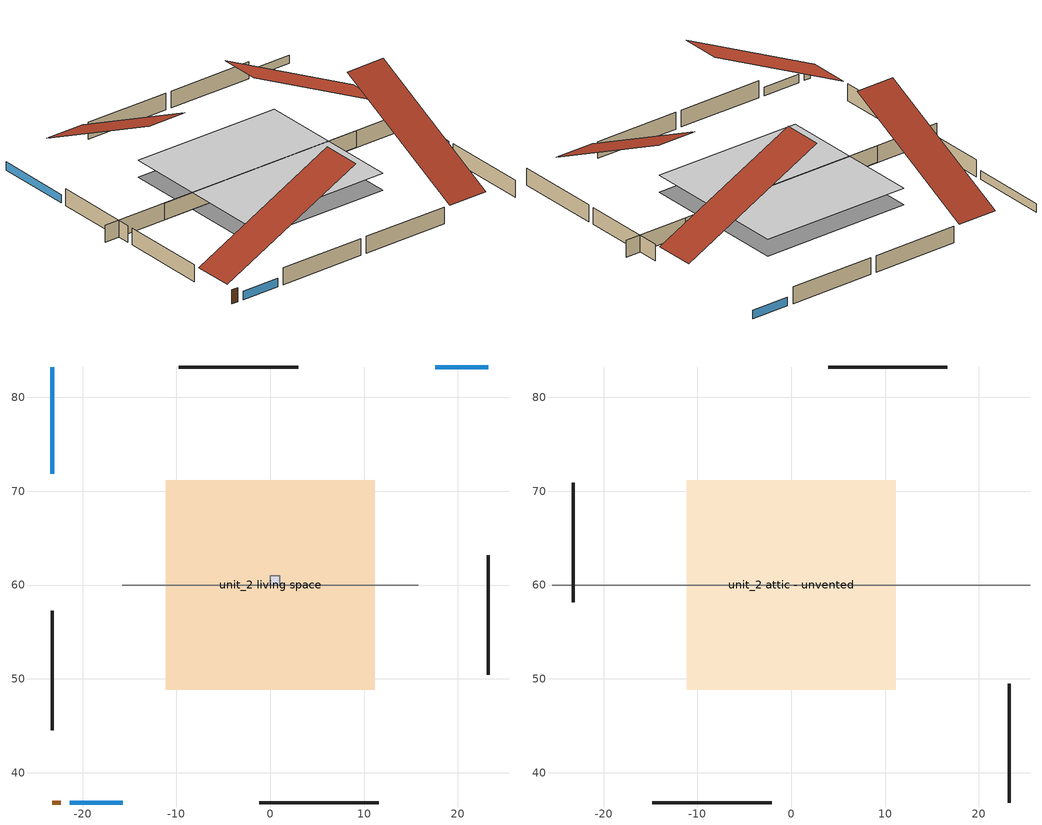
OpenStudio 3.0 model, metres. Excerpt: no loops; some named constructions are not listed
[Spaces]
unit_2 living space
 floor foundation (unit_2 Surface_1 construction): -11.14,48.86 -11.14,71.14 11.14,71.14 11.14,48.86 z0
 wall outside (unit_2 Surface_2 construction): 2.99,83.23 -9.74,83.23 / 23.23,50.42 23.23,63.16 / -1.15,36.77 11.59,36.77 / -23.23,57.25 -23.23,44.52 z0:2.44
 wall outside (unit_2 AdiabaticWallConstruction): -23.23,83.23 -23.23,71.84 / 23.23,83.23 17.57,83.23 / -21.39,36.77 -15.73,36.77 z0:1.22
 wall outside (unit_2 AdiabaticWallConstruction 1): -23.23,36.77 -22.31,36.77 z0:2.03
 wall adiabatic (unit_2 Surface_4 construction): 15.75,60 -15.75,60 z0:2.44
 window (unit_2 WindowConstruction): -23.23,83.23 -23.23,71.84 z0:1.22
 window (unit_2 WindowConstruction 1): 23.23,83.23 17.58,83.23 z0:1.22
 window (unit_2 WindowConstruction 2): -21.39,36.77 -15.73,36.77 z0:1.22
 door (unit_2 Door): -23.23,36.77 -22.32,36.77 z0:2.03
unit_2 furnace airloop ret air space
 floor adiabatic (unit_2 AdiabaticConst): 0,60 0,61 1,61 1,60 z0
 wall adiabatic (unit_2 AdiabaticConst): 0,61 0,60 1,60 1,61 0,61 z0:1
 ceiling adiabatic (unit_2 AdiabaticConst): 1,60 1,61 0,61 0,60 z1
unit_2 attic - unvented
 floor to unit_2 living space (unit_2 Surface_6 construction Reversed): -11.14,48.86 -11.14,71.14 11.14,71.14 11.14,48.86 z2.44
 wall outside (unit_2 Surface_10 construction): 16.65,83.23 3.92,83.23 / 23.23,36.77 23.23,49.5 / -14.8,36.77 -2.08,36.77 / -23.23,70.91 -23.23,58.18 z0:2.44
 wall adiabatic (unit_2 Surface_11 construction): 25.45,60 -25.45,60 z0:2.44
 roof outside (unit_2 Surface_8 construction): -16.56,83.23,2.44 -16.56,62.16,12.97 -10.67,62.16,12.97 -10.67,83.23,2.44; 23.23,69.98,2.44 2.16,69.98,12.97 2.16,64.09,12.97 23.23,64.09,2.44; 18.41,36.77,2.44 18.41,57.84,12.97 12.52,57.84,12.97 12.52,36.77,2.44; -23.23,37.7,2.44 -2.16,37.7,12.97 -2.16,43.59,12.97 -23.23,43.59,2.44
[Material] Roughness=Rough
Name | Thickness {m} | Conductivity {W/m-K} | Density {kg/m3} | Specific Heat {J/kg-K}
unit_2 FloorIns | 0.1397 | 0.0492645 | 92.3553 | 1139.71
unit_2 WallRigidIns 1 | 0.051816 | 0.029427 | 32.04 | 1214.23
unit_2 Plywood 0.75 in. | 0.01905 | 0.115458 | 512.64 | 1214.23
[Construction]
unit_2 Surface_6 construction: unit_2 FloorIns, unit_2 WallRigidIns 1, unit_2 Plywood 0.75 in.
[ElectricEquipment:Definition]
unit_2 cooking range: Design Level Calculation Method=EquipmentLevel; Design Level {W}=16.2233; Fraction Latent=0.161847; Fraction Radiant=0.382892; Fraction Lost=0.2
[Schedule:Ruleset]
Name | Default Day Schedule
unit_2 heating setpoint | unit_2 Schedule Day 3
unit_2 cooling setpoint | unit_2 Schedule Day 4
unit_2 cooking range | unit_2 Schedule Day 14
unit_2 misc tv schedule | unit_2 Schedule Day 15
unit_2 misc plug loads schedule | unit_2 Schedule Day 16
unit_2 lighting schedule | unit_2 Schedule Day 17
[Schedule:Day]
unit_2 Schedule Day 3; unit_2 Schedule Day 4; unit_2 cooling season schedule allday1; unit_2 cooling season schedule allday10; unit_2 ceiling fan schedule allday1; unit_2 ceiling fan schedule allday9; unit_2 dishwasher schedule allday2; unit_2 dishwasher schedule allday4; unit_2 dishwasher schedule allday7; unit_2 Schedule Day 14; unit_2 Schedule Day 15; unit_2 Schedule Day 16; unit_2 Schedule Day 17: 24, 0, 0
unit_2 heating setpoint allday1: 24, 0, 21.6667
unit_2 cooling setpoint allday1; unit_2 cooling setpoint allday9: 24, 0, 24.4444
unit_2 cooling setpoint allday6: 24, 0, 24.7222
unit_2 cooling season schedule allday6: 24, 0, 1
unit_2 occupants schedule allday1: 7, 0, 1, 8, 0, 0.8831, 9, 0, 0.40861, 16, 0, 0.24189, 17, 0, 0.29498, 18, 0, 0.5531, 21, 0, 0.89693, 24, 0, 1
unit_2 ceiling fan schedule allday6: 9, 0, 0, 10, 0, 0.5, 20, 0, 1, 24, 0, 0
unit_2 dhw fixtures schedule allday1: 7, 0, 0, 8, 0, 0.00770674, 9, 0, 0.000908274, 10, 0, 0.00578799, 11, 0, 0.00219803, 13, 0, 0, 14, 0, 0.0115737, 15, 0, 0.0180247, 16, 0, 0.0253337, 17, 0, 0.000697105, 18, 0, 0.0353249, 19, 0, 0.0018824, 20, 0, 0.00570171, 21, 0, 0, 22, 0, 0.00157586, 23, 0, 0.00176887, 24, 0, 0
unit_2 dhw fixtures schedule allday2: 1, 0, 0, 2, 0, 0.099038, 3, 0, 9.53676e-05, 5, 0, 0, 6, 0, 0.037485, 7, 0, 0.0277428, 8, 0, 0.00483885, 9, 0, 0.0108153, 10, 0, 0.00709365, 11, 0, 0.00128294, 12, 0, 0.00493421, 13, 0, 0, 14, 0, 0.0016508, 15, 0, 0.00755687, 16, 0, 0.00273618, 17, 0, 0.00406681, 18, 0, 0.00772944, 19, 0, 0.00559952, 20, 0, 0.00617401, 21, 0, 0.00420078, 22, 0, 0.00319486, 23, 0, 0.00124207, 24, 0, 0
unit_2 dhw fixtures schedule allday3: 1, 0, 0.000133968, 2, 0, 0.00176206, 6, 0, 0, 7, 0, 0.00408497, 8, 0, 0.010066, 9, 0, 0.00214807, 10, 0, 5.90342e-05, 11, 0, 0.0250941, 12, 0, 0.043553, 13, 0, 0, 14, 0, 0.00618311, 16, 0, 0, 17, 0, 0.0111877, 18, 0, 0.00146233, 19, 0, 0.0172958, 20, 0, 0.00280657, 21, 0, 0.00208222, 22, 0, 0, 23, 0, 0.00211402, 24, 0, 0
unit_2 dhw fixtures schedule allday4: 2, 0, 0, 3, 0, 0.00182791, 5, 0, 0, 6, 0, 9.08335e-06, 7, 0, 0.000113534, 8, 0, 0, 9, 0, 0.000463228, 10, 0, 0.000633522, 11, 0, 0.0304136, 12, 0, 0.0012784, 13, 0, 0.00364446, 14, 0, 0.00129429, 15, 0, 0.000108993, 16, 0, 0, 17, 0, 0.000672122, 18, 0, 0.00869675, 19, 0, 0.00555865, 20, 0, 0.00174162, 21, 0, 0.000240694, 22, 0, 0.0601659, 23, 0, 1.3625e-05, 24, 0, 0
unit_2 dhw fixtures schedule allday5: 4, 0, 0, 5, 0, 0.000168034, 6, 0, 0, 7, 0, 9.08259e-05, 9, 0, 0, 10, 0, 0.00226388, 11, 0, 0.0170529, 12, 0, 0, 13, 0, 0.024713, 14, 0, 0.033818, 15, 0, 0.00100818, 16, 0, 0, 17, 0, 0.000361037, 18, 0, 0.00311538, 19, 0, 0, 20, 0, 0.00354682, 21, 0, 0.0116191, 22, 0, 0.000485921, 23, 0, 0.00769992, 24, 0, 0
unit_2 dhw fixtures schedule allday6: 5, 0, 0, 6, 0, 0.0013011, 7, 0, 0.00137604, 8, 0, 0.0025023, 9, 0, 0.00386926, 10, 0, 0.0400443, 11, 0, 0.011387, 12, 0, 0.0223011, 13, 0, 0.0047344, 14, 0, 0, 15, 0, 0.0068484, 17, 0, 0, 18, 0, 9.76422e-05, 19, 0, 0.117228, 20, 0, 0.0351414, 21, 0, 0, 22, 0, 0.0074456, 23, 0, 0.000172576, 24, 0, 0.00317897
unit_2 dhw fixtures schedule allday7: 5, 0, 0, 6, 0, 0.002743, 7, 0, 0.00272256, 8, 0, 0.0078793, 9, 0, 0.0185266, 10, 0, 0.0009446, 11, 0, 0.0293354, 12, 0, 0.0371013, 13, 0, 0.00137604, 14, 0, 0.000376936, 15, 0, 0.00406226, 16, 0, 0.00179157, 17, 0, 0, 18, 0, 0.0136355, 19, 0, 0.00750009, 20, 0, 0.0113943, 21, 0, 0.0968702, 22, 0, 0.0539247, 23, 0, 0.0301797, 24, 0, 0
unit_2 clothes washer schedule allday1: 17, 0, 0, 18, 0, 0.00734132, 24, 0, 0
unit_2 clothes washer schedule allday2: 17, 0, 0, 18, 0, 0.00183008, 24, 0, 0
unit_2 clothes washer schedule allday3: 8, 0, 0, 9, 0, 0.00906992, 10, 0, 0.011005, 11, 0, 0.0155154, 12, 0, 0, 13, 0, 0.00409407, 24, 0, 0
unit_2 clothes washer schedule allday4: 17, 0, 0, 18, 0, 0.00813213, 24, 0, 0
unit_2 clothes washer schedule allday5: 7, 0, 0, 8, 0, 0.00115823, 13, 0, 0, 14, 0, 0.00672545, 16, 0, 0, 17, 0, 0.00854853, 18, 0, 0.0400798, 23, 0, 0, 24, 0, 0.00297432
unit_2 clothes washer schedule allday6: 9, 0, 0, 10, 0, 0.0250052, 11, 0, 0.00149765, 24, 0, 0
unit_2 clothes washer schedule allday7: 8, 0, 0, 9, 0, 0.010662, 15, 0, 0, 16, 0, 0.00193155, 24, 0, 0
unit_2 dishwasher schedule allday1: 17, 0, 0, 18, 0, 0.0633157, 19, 0, 0.022191, 24, 0, 0
unit_2 dishwasher schedule allday3: 10, 0, 0, 11, 0, 0.0475454, 12, 0, 0.0231166, 24, 0, 0
unit_2 dishwasher schedule allday5: 9, 0, 0, 10, 0, 0.0383187, 11, 0, 0.0123433, 23, 0, 0, 24, 0, 0.0247628
unit_2 dishwasher schedule allday6: 1, 0, 0.00969537, 24, 0, 0
unit_2 clothes dryer allday1: 1, 0, 0.123457, 2, 0, 0.0740741, 3, 0, 0.0493827, 4, 0, 0.0246914, 5, 0, 0.0493827, 6, 0, 0.0740741, 7, 0, 0.197531, 8, 0, 0.395062, 9, 0, 0.592593, 10, 0, 0.839506, 11, 0, 0.962963, 12, 0, 1, 13, 0, 0.91358, 14, 0, 0.82716, 15, 0, 0.703704, 16, 0, 0.753086, 17, 0, 0.679012, 18, 0, 0.666667, 20, 0, 0.62963, 21, 0, 0.641975, 22, 0, 0.666667, 23, 0, 0.54321, 24, 0, 0.296296
unit_2 fridge allday1; unit_2 fridge allday12: 1, 0, 0.610949, 2, 0, 0.595675, 3, 0, 0.580401, 4, 0, 0.565128, 6, 0, 0.549854, 7, 0, 0.580401, 8, 0, 0.610949, 10, 0, 0.626223, 12, 0, 0.610949, 15, 0, 0.641496, 16, 0, 0.626223, 17, 0, 0.672044, 18, 0, 0.733139, 19, 0, 0.763686, 20, 0, 0.733139, 21, 0, 0.717865, 22, 0, 0.702591, 23, 0, 0.672044, 24, 0, 0.626223
unit_2 fridge allday2: 1, 0, 0.609489, 2, 0, 0.594252, 3, 0, 0.579015, 4, 0, 0.563777, 6, 0, 0.54854, 7, 0, 0.579015, 8, 0, 0.609489, 10, 0, 0.624726, 12, 0, 0.609489, 15, 0, 0.639964, 16, 0, 0.624726, 17, 0, 0.670438, 18, 0, 0.731387, 19, 0, 0.761861, 20, 0, 0.731387, 21, 0, 0.71615, 22, 0, 0.700912, 23, 0, 0.670438, 24, 0, 0.624726
unit_2 fridge allday3: 1, 0, 0.791241, 2, 0, 0.77146, 3, 0, 0.751679, 4, 0, 0.731898, 6, 0, 0.712117, 7, 0, 0.751679, 8, 0, 0.791241, 10, 0, 0.811022, 12, 0, 0.791241, 15, 0, 0.830803, 16, 0, 0.811022, 17, 0, 0.870365, 18, 0, 0.949489, 19, 0, 0.989051, 20, 0, 0.949489, 21, 0, 0.929708, 22, 0, 0.909927, 23, 0, 0.870365, 24, 0, 0.811022
unit_2 fridge allday6: 1, 0, 0.8, 2, 0, 0.78, 3, 0, 0.76, 4, 0, 0.74, 6, 0, 0.72, 7, 0, 0.76, 8, 0, 0.8, 10, 0, 0.82, 12, 0, 0.8, 15, 0, 0.84, 16, 0, 0.82, 17, 0, 0.88, 18, 0, 0.96, 19, 0, 1, 20, 0, 0.96, 21, 0, 0.94, 22, 0, 0.92, 23, 0, 0.88, 24, 0, 0.82
unit_2 fridge allday10: 1, 0, 0.679562, 2, 0, 0.662573, 3, 0, 0.645584, 4, 0, 0.628595, 6, 0, 0.611606, 7, 0, 0.645584, 8, 0, 0.679562, 10, 0, 0.696551, 12, 0, 0.679562, 15, 0, 0.71354, 16, 0, 0.696551, 17, 0, 0.747518, 18, 0, 0.815474, 19, 0, 0.849453, 20, 0, 0.815474, 21, 0, 0.798485, 22, 0, 0.781496, 23, 0, 0.747518, 24, 0, 0.696551
unit_2 fridge allday11: 1, 0, 0.675182, 2, 0, 0.658303, 3, 0, 0.641423, 4, 0, 0.624544, 6, 0, 0.607664, 7, 0, 0.641423, 8, 0, 0.675182, 10, 0, 0.692062, 12, 0, 0.675182, 15, 0, 0.708942, 16, 0, 0.692062, 17, 0, 0.742701, 18, 0, 0.810219, 19, 0, 0.843978, 20, 0, 0.810219, 21, 0, 0.793339, 22, 0, 0.77646, 23, 0, 0.742701, 24, 0, 0.692062
unit_2 cooking range allday1; unit_2 cooking range allday12: 2, 0, 0.0466667, 4, 0, 0.0266667, 5, 0, 0.0466667, 6, 0, 0.0733333, 7, 0, 0.166667, 8, 0, 0.28, 9, 0, 0.306667, 10, 0, 0.32, 11, 0, 0.28, 12, 0, 0.333333, 13, 0, 0.38, 14, 0, 0.306667, 15, 0, 0.38, 16, 0, 0.293333, 17, 0, 0.613333, 18, 0, 1, 19, 0, 0.78, 20, 0, 0.4, 21, 0, 0.233333, 22, 0, 0.166667, 23, 0, 0.106667, 24, 0, 0.0733333
unit_2 cooking range allday3; unit_2 cooking range allday5: 2, 0, 0.0421574, 4, 0, 0.0240899, 5, 0, 0.0421574, 6, 0, 0.0662473, 7, 0, 0.150562, 8, 0, 0.252944, 9, 0, 0.277034, 10, 0, 0.289079, 11, 0, 0.252944, 12, 0, 0.301124, 13, 0, 0.343282, 14, 0, 0.277034, 15, 0, 0.343282, 16, 0, 0.264989, 17, 0, 0.554069, 18, 0, 0.903373, 19, 0, 0.704631, 20, 0, 0.361349, 21, 0, 0.210787, 22, 0, 0.150562, 23, 0, 0.0963598, 24, 0, 0.0662473
unit_2 cooking range allday4: 2, 0, 0.0419872, 4, 0, 0.0239927, 5, 0, 0.0419872, 6, 0, 0.0659799, 7, 0, 0.149954, 8, 0, 0.251923, 9, 0, 0.275916, 10, 0, 0.287912, 11, 0, 0.251923, 12, 0, 0.299909, 13, 0, 0.341896, 14, 0, 0.275916, 15, 0, 0.341896, 16, 0, 0.26392, 17, 0, 0.551832, 18, 0, 0.899727, 19, 0, 0.701787, 20, 0, 0.359891, 21, 0, 0.209936, 22, 0, 0.149954, 23, 0, 0.0959708, 24, 0, 0.0659799
unit_2 cooking range allday6; unit_2 cooking range allday9: 2, 0, 0.0378608, 4, 0, 0.0216348, 5, 0, 0.0378608, 6, 0, 0.0594956, 7, 0, 0.135217, 8, 0, 0.227165, 9, 0, 0.2488, 10, 0, 0.259617, 11, 0, 0.227165, 12, 0, 0.270435, 13, 0, 0.308295, 14, 0, 0.2488, 15, 0, 0.308295, 16, 0, 0.237982, 17, 0, 0.4976, 18, 0, 0.811304, 19, 0, 0.632817, 20, 0, 0.324521, 21, 0, 0.189304, 22, 0, 0.135217, 23, 0, 0.086539, 24, 0, 0.0594956
unit_2 cooking range allday7: 2, 0, 0.0381161, 4, 0, 0.0217806, 5, 0, 0.0381161, 6, 0, 0.0598967, 7, 0, 0.136129, 8, 0, 0.228696, 9, 0, 0.250477, 10, 0, 0.261367, 11, 0, 0.228696, 12, 0, 0.272258, 13, 0, 0.310374, 14, 0, 0.250477, 15, 0, 0.310374, 16, 0, 0.239587, 17, 0, 0.500954, 18, 0, 0.816773, 19, 0, 0.637083, 20, 0, 0.326709, 21, 0, 0.19058, 22, 0, 0.136129, 23, 0, 0.0871225, 24, 0, 0.0598967
unit_2 cooking range allday10: 2, 0, 0.0461562, 4, 0, 0.026375, 5, 0, 0.0461562, 6, 0, 0.0725311, 7, 0, 0.164844, 8, 0, 0.276937, 9, 0, 0.303312, 10, 0, 0.3165, 11, 0, 0.276937, 12, 0, 0.329687, 13, 0, 0.375843, 14, 0, 0.303312, 15, 0, 0.375843, 16, 0, 0.290125, 17, 0, 0.606624, 18, 0, 0.989061, 19, 0, 0.771468, 20, 0, 0.395624, 21, 0, 0.230781, 22, 0, 0.164844, 23, 0, 0.1055, 24, 0, 0.0725311
unit_2 misc tv schedule weekday1; unit_2 misc tv schedule weekday12: 1, 0, 0.101928, 2, 0, 0.0495868, 3, 0, 0.0247934, 4, 0, 0.0192837, 5, 0, 0.030303, 6, 0, 0.0495868, 7, 0, 0.0798898, 8, 0, 0.110193, 9, 0, 0.134986, 10, 0, 0.15978, 11, 0, 0.179063, 12, 0, 0.198347, 13, 0, 0.209366, 14, 0, 0.236915, 15, 0, 0.250689, 16, 0, 0.280992, 17, 0, 0.349862, 18, 0, 0.429752, 19, 0, 0.578512, 20, 0, 0.809917, 21, 0, 1, 22, 0, 0.947658, 23, 0, 0.573003, 24, 0, 0.247934
unit_2 misc tv schedule weekend1; unit_2 misc tv schedule weekend12: 1, 0, 0.0936057, 2, 0, 0.0468029, 3, 0, 0.0255288, 4, 0, 0.0170192, 5, 0, 0.0234014, 6, 0, 0.0297836, 7, 0, 0.0510577, 8, 0, 0.0914783, 9, 0, 0.151046, 10, 0, 0.199976, 11, 0, 0.238269, 12, 0, 0.261671, 13, 0, 0.280817, 14, 0, 0.331875, 15, 0, 0.378678, 16, 0, 0.416971, 17, 0, 0.438245, 18, 0, 0.453137, 19, 0, 0.533978, 20, 0, 0.702043, 21, 0, 0.825432, 22, 0, 0.76161, 23, 0, 0.480793, 24, 0, 0.219123
unit_2 misc tv schedule weekday2: 1, 0, 0.101211, 2, 0, 0.0492379, 3, 0, 0.0246189, 4, 0, 0.0191481, 5, 0, 0.0300898, 6, 0, 0.0492379, 7, 0, 0.0793277, 8, 0, 0.109418, 9, 0, 0.134036, 10, 0, 0.158655, 11, 0, 0.177803, 12, 0, 0.196952, 13, 0, 0.207893, 14, 0, 0.235248, 15, 0, 0.248925, 16, 0, 0.279015, 17, 0, 0.347401, 18, 0, 0.426728, 19, 0, 0.574442, 20, 0, 0.804219, 21, 0, 0.992964, 22, 0, 0.940991, 23, 0, 0.568971, 24, 0, 0.246189
unit_2 misc tv schedule weekend2: 1, 0, 0.0929471, 2, 0, 0.0464736, 3, 0, 0.0253492, 4, 0, 0.0168995, 5, 0, 0.0232368, 6, 0, 0.0295741, 7, 0, 0.0506984, 8, 0, 0.0908347, 9, 0, 0.149983, 10, 0, 0.198569, 11, 0, 0.236593, 12, 0, 0.259829, 13, 0, 0.278841, 14, 0, 0.32954, 15, 0, 0.376013, 16, 0, 0.414037, 17, 0, 0.435162, 18, 0, 0.449949, 19, 0, 0.530221, 20, 0, 0.697103, 21, 0, 0.819625, 22, 0, 0.756252, 23, 0, 0.47741, 24, 0, 0.217581
unit_2 misc tv schedule weekday3; unit_2 misc tv schedule weekday5: 1, 0, 0.0861505, 2, 0, 0.0419111, 3, 0, 0.0209555, 4, 0, 0.0162988, 5, 0, 0.0256123, 6, 0, 0.0419111, 7, 0, 0.0675234, 8, 0, 0.0931357, 9, 0, 0.114091, 10, 0, 0.135047, 11, 0, 0.151346, 12, 0, 0.167644, 13, 0, 0.176958, 14, 0, 0.200242, 15, 0, 0.211884, 16, 0, 0.237496, 17, 0, 0.295706, 18, 0, 0.363229, 19, 0, 0.488963, 20, 0, 0.684548, 21, 0, 0.845207, 22, 0, 0.800967, 23, 0, 0.484306, 24, 0, 0.209555
unit_2 misc tv schedule weekend3; unit_2 misc tv schedule weekend5: 1, 0, 0.0791162, 2, 0, 0.0395581, 3, 0, 0.0215771, 4, 0, 0.0143848, 5, 0, 0.019779, 6, 0, 0.0251733, 7, 0, 0.0431543, 8, 0, 0.0773181, 9, 0, 0.127665, 10, 0, 0.169021, 11, 0, 0.201387, 12, 0, 0.221166, 13, 0, 0.237349, 14, 0, 0.280503, 15, 0, 0.320061, 16, 0, 0.352427, 17, 0, 0.370408, 18, 0, 0.382994, 19, 0, 0.451322, 20, 0, 0.593371, 21, 0, 0.697661, 22, 0, 0.643718, 23, 0, 0.40637, 24, 0, 0.185204
unit_2 misc tv schedule weekday4: 1, 0, 0.0868677, 2, 0, 0.04226, 3, 0, 0.02113, 4, 0, 0.0164344, 5, 0, 0.0258255, 6, 0, 0.04226, 7, 0, 0.0680855, 8, 0, 0.093911, 9, 0, 0.115041, 10, 0, 0.136171, 11, 0, 0.152605, 12, 0, 0.16904, 13, 0, 0.178431, 14, 0, 0.201909, 15, 0, 0.213648, 16, 0, 0.239473, 17, 0, 0.298168, 18, 0, 0.366253, 19, 0, 0.493033, 20, 0, 0.690246, 21, 0, 0.852243, 22, 0, 0.807635, 23, 0, 0.488337, 24, 0, 0.2113
unit_2 misc tv schedule weekend4: 1, 0, 0.0797748, 2, 0, 0.0398874, 3, 0, 0.0217568, 4, 0, 0.0145045, 5, 0, 0.0199437, 6, 0, 0.0253829, 7, 0, 0.0435135, 8, 0, 0.0779617, 9, 0, 0.128728, 10, 0, 0.170428, 11, 0, 0.203063, 12, 0, 0.223007, 13, 0, 0.239324, 14, 0, 0.282838, 15, 0, 0.322725, 16, 0, 0.355361, 17, 0, 0.373491, 18, 0, 0.386183, 19, 0, 0.455079, 20, 0, 0.598311, 21, 0, 0.703469, 22, 0, 0.649077, 23, 0, 0.409752, 24, 0, 0.186746
unit_2 misc tv schedule weekday6; unit_2 misc tv schedule weekday9: 1, 0, 0.0890192, 2, 0, 0.0433067, 3, 0, 0.0216533, 4, 0, 0.0168415, 5, 0, 0.0264652, 6, 0, 0.0433067, 7, 0, 0.0697718, 8, 0, 0.096237, 9, 0, 0.11789, 10, 0, 0.139544, 11, 0, 0.156385, 12, 0, 0.173227, 13, 0, 0.18285, 14, 0, 0.20691, 15, 0, 0.218939, 16, 0, 0.245404, 17, 0, 0.305553, 18, 0, 0.375324, 19, 0, 0.505244, 20, 0, 0.707342, 21, 0, 0.873351, 22, 0, 0.827638, 23, 0, 0.500432, 24, 0, 0.216533
unit_2 misc tv schedule weekend6; unit_2 misc tv schedule weekend9: 1, 0, 0.0817507, 2, 0, 0.0408753, 3, 0, 0.0222956, 4, 0, 0.0148638, 5, 0, 0.0204377, 6, 0, 0.0260116, 7, 0, 0.0445913, 8, 0, 0.0798927, 9, 0, 0.131916, 10, 0, 0.174649, 11, 0, 0.208093, 12, 0, 0.22853, 13, 0, 0.245252, 14, 0, 0.289843, 15, 0, 0.330719, 16, 0, 0.364162, 17, 0, 0.382742, 18, 0, 0.395748, 19, 0, 0.46635, 20, 0, 0.61313, 21, 0, 0.720892, 22, 0, 0.665153, 23, 0, 0.419901, 24, 0, 0.191371
unit_2 misc tv schedule weekday7: 1, 0, 0.0892882, 2, 0, 0.0434375, 3, 0, 0.0217187, 4, 0, 0.0168924, 5, 0, 0.0265451, 6, 0, 0.0434375, 7, 0, 0.0699826, 8, 0, 0.0965278, 9, 0, 0.118247, 10, 0, 0.139965, 11, 0, 0.156858, 12, 0, 0.17375, 13, 0, 0.183403, 14, 0, 0.207535, 15, 0, 0.219601, 16, 0, 0.246146, 17, 0, 0.306476, 18, 0, 0.376458, 19, 0, 0.506771, 20, 0, 0.709479, 21, 0, 0.875989, 22, 0, 0.830139, 23, 0, 0.501944, 24, 0, 0.217187
unit_2 misc tv schedule weekend7: 1, 0, 0.0819976, 2, 0, 0.0409988, 3, 0, 0.022363, 4, 0, 0.0149087, 5, 0, 0.0204994, 6, 0, 0.0260902, 7, 0, 0.044726, 8, 0, 0.0801341, 9, 0, 0.132314, 10, 0, 0.175177, 11, 0, 0.208721, 12, 0, 0.229221, 13, 0, 0.245993, 14, 0, 0.290719, 15, 0, 0.331718, 16, 0, 0.365262, 17, 0, 0.383898, 18, 0, 0.396943, 19, 0, 0.467759, 20, 0, 0.614982, 21, 0, 0.72307, 22, 0, 0.667163, 23, 0, 0.42117, 24, 0, 0.191949
unit_2 misc tv schedule weekday8: 1, 0, 0.0860609, 2, 0, 0.0418675, 3, 0, 0.0209337, 4, 0, 0.0162818, 5, 0, 0.0255857, 6, 0, 0.0418675, 7, 0, 0.0674531, 8, 0, 0.0930388, 9, 0, 0.113973, 10, 0, 0.134906, 11, 0, 0.151188, 12, 0, 0.16747, 13, 0, 0.176774, 14, 0, 0.200033, 15, 0, 0.211663, 16, 0, 0.237249, 17, 0, 0.295398, 18, 0, 0.362851, 19, 0, 0.488454, 20, 0, 0.683835, 21, 0, 0.844327, 22, 0, 0.800134, 23, 0, 0.483802, 24, 0, 0.209337
unit_2 misc tv schedule weekend8: 1, 0, 0.0790339, 2, 0, 0.0395169, 3, 0, 0.0215547, 4, 0, 0.0143698, 5, 0, 0.0197585, 6, 0, 0.0251471, 7, 0, 0.0431094, 8, 0, 0.0772376, 9, 0, 0.127532, 10, 0, 0.168845, 11, 0, 0.201177, 12, 0, 0.220936, 13, 0, 0.237102, 14, 0, 0.280211, 15, 0, 0.319728, 16, 0, 0.35206, 17, 0, 0.370022, 18, 0, 0.382596, 19, 0, 0.450852, 20, 0, 0.592754, 21, 0, 0.696935, 22, 0, 0.643048, 23, 0, 0.405947, 24, 0, 0.185011
unit_2 misc tv schedule weekday10: 1, 0, 0.0777237, 2, 0, 0.0378116, 3, 0, 0.0189058, 4, 0, 0.0147045, 5, 0, 0.0231071, 6, 0, 0.0378116, 7, 0, 0.0609186, 8, 0, 0.0840257, 9, 0, 0.102931, 10, 0, 0.121837, 11, 0, 0.136542, 12, 0, 0.151246, 13, 0, 0.159649, 14, 0, 0.180655, 15, 0, 0.191158, 16, 0, 0.214265, 17, 0, 0.266782, 18, 0, 0.3277, 19, 0, 0.441135, 20, 0, 0.617589, 21, 0, 0.762533, 22, 0, 0.722621, 23, 0, 0.436933, 24, 0, 0.189058
unit_2 misc tv schedule weekend10: 1, 0, 0.0713775, 2, 0, 0.0356887, 3, 0, 0.0194666, 4, 0, 0.0129777, 5, 0, 0.0178444, 6, 0, 0.022711, 7, 0, 0.0389332, 8, 0, 0.0697552, 9, 0, 0.115177, 10, 0, 0.152488, 11, 0, 0.181688, 12, 0, 0.199532, 13, 0, 0.214132, 14, 0, 0.253066, 15, 0, 0.288754, 16, 0, 0.317954, 17, 0, 0.334176, 18, 0, 0.345532, 19, 0, 0.407176, 20, 0, 0.535331, 21, 0, 0.629419, 22, 0, 0.580753, 23, 0, 0.366621, 24, 0, 0.167088
unit_2 misc tv schedule weekday11: 1, 0, 0.0770962, 2, 0, 0.0375063, 3, 0, 0.0187531, 4, 0, 0.0145858, 5, 0, 0.0229205, 6, 0, 0.0375063, 7, 0, 0.0604268, 8, 0, 0.0833473, 9, 0, 0.1021, 10, 0, 0.120854, 11, 0, 0.135439, 12, 0, 0.150025, 13, 0, 0.15836, 14, 0, 0.179197, 15, 0, 0.189615, 16, 0, 0.212536, 17, 0, 0.264628, 18, 0, 0.325054, 19, 0, 0.437573, 20, 0, 0.612602, 21, 0, 0.756376, 22, 0, 0.716786, 23, 0, 0.433406, 24, 0, 0.187531
unit_2 misc tv schedule weekend11: 1, 0, 0.0708012, 2, 0, 0.0354006, 3, 0, 0.0193094, 4, 0, 0.0128729, 5, 0, 0.0177003, 6, 0, 0.0225276, 7, 0, 0.0386188, 8, 0, 0.0691921, 9, 0, 0.114247, 10, 0, 0.151257, 11, 0, 0.180221, 12, 0, 0.197921, 13, 0, 0.212404, 14, 0, 0.251022, 15, 0, 0.286423, 16, 0, 0.315387, 17, 0, 0.331478, 18, 0, 0.342742, 19, 0, 0.403889, 20, 0, 0.531009, 21, 0, 0.624338, 22, 0, 0.576064, 23, 0, 0.363661, 24, 0, 0.165739
unit_2 misc plug loads schedule allday1; unit_2 misc plug loads schedule allday12: 1, 0, 0.655649, 2, 0, 0.618183, 3, 0, 0.599451, 4, 0, 0.580718, 5, 0, 0.599451, 6, 0, 0.618183, 7, 0, 0.693115, 8, 0, 0.786779, 11, 0, 0.805512, 12, 0, 0.824245, 14, 0, 0.842977, 15, 0, 0.824245, 16, 0, 0.86171, 17, 0, 0.899176, 18, 0, 0.974107, 19, 0, 0.99284, 20, 0, 0.936642, 21, 0, 0.880443, 22, 0, 0.842977, 23, 0, 0.749313, 24, 0, 0.674382
unit_2 misc plug loads schedule allday2: 1, 0, 0.660377, 2, 0, 0.622642, 3, 0, 0.603774, 4, 0, 0.584906, 5, 0, 0.603774, 6, 0, 0.622642, 7, 0, 0.698113, 8, 0, 0.792453, 11, 0, 0.811321, 12, 0, 0.830189, 14, 0, 0.849057, 15, 0, 0.830189, 16, 0, 0.867925, 17, 0, 0.90566, 18, 0, 0.981132, 19, 0, 1, 20, 0, 0.943396, 21, 0, 0.886792, 22, 0, 0.849057, 23, 0, 0.754717, 24, 0, 0.679245
unit_2 misc plug loads schedule allday3; unit_2 misc plug loads schedule allday5: 1, 0, 0.521682, 2, 0, 0.491872, 3, 0, 0.476967, 4, 0, 0.462062, 5, 0, 0.476967, 6, 0, 0.491872, 7, 0, 0.551493, 8, 0, 0.626019, 11, 0, 0.640924, 12, 0, 0.655829, 14, 0, 0.670734, 15, 0, 0.655829, 16, 0, 0.68564, 17, 0, 0.71545, 18, 0, 0.775071, 19, 0, 0.789976, 20, 0, 0.745261, 21, 0, 0.700545, 22, 0, 0.670734, 23, 0, 0.596208, 24, 0, 0.536588
unit_2 misc plug loads schedule allday4: 1, 0, 0.519581, 2, 0, 0.489891, 3, 0, 0.475045, 4, 0, 0.4602, 5, 0, 0.475045, 6, 0, 0.489891, 7, 0, 0.549271, 8, 0, 0.623497, 11, 0, 0.638342, 12, 0, 0.653187, 14, 0, 0.668033, 15, 0, 0.653187, 16, 0, 0.682878, 17, 0, 0.712568, 18, 0, 0.771949, 19, 0, 0.786794, 20, 0, 0.742258, 21, 0, 0.697723, 22, 0, 0.668033, 23, 0, 0.593807, 24, 0, 0.534426
unit_2 misc plug loads schedule allday6; unit_2 misc plug loads schedule allday9: 1, 0, 0.434473, 2, 0, 0.409646, 3, 0, 0.397232, 4, 0, 0.384819, 5, 0, 0.397232, 6, 0, 0.409646, 7, 0, 0.4593, 8, 0, 0.521367, 11, 0, 0.533781, 12, 0, 0.546194, 14, 0, 0.558608, 15, 0, 0.546194, 16, 0, 0.571021, 17, 0, 0.595848, 18, 0, 0.645502, 19, 0, 0.657916, 20, 0, 0.620675, 21, 0, 0.583435, 22, 0, 0.558608, 23, 0, 0.49654, 24, 0, 0.446886
unit_2 misc plug loads schedule allday7: 1, 0, 0.43132, 2, 0, 0.406674, 3, 0, 0.39435, 4, 0, 0.382027, 5, 0, 0.39435, 6, 0, 0.406674, 7, 0, 0.455967, 8, 0, 0.517585, 11, 0, 0.529908, 12, 0, 0.542231, 14, 0, 0.554555, 15, 0, 0.542231, 16, 0, 0.566878, 17, 0, 0.591525, 18, 0, 0.640819, 19, 0, 0.653142, 20, 0, 0.616172, 21, 0, 0.579202, 22, 0, 0.554555, 23, 0, 0.492938, 24, 0, 0.443644
unit_2 misc plug loads schedule allday10: 1, 0, 0.520106, 2, 0, 0.490386, 3, 0, 0.475526, 4, 0, 0.460666, 5, 0, 0.475526, 6, 0, 0.490386, 7, 0, 0.549827, 8, 0, 0.624128, 11, 0, 0.638988, 12, 0, 0.653848, 14, 0, 0.668708, 15, 0, 0.653848, 16, 0, 0.683568, 17, 0, 0.713289, 18, 0, 0.772729, 19, 0, 0.787589, 20, 0, 0.743009, 21, 0, 0.698428, 22, 0, 0.668708, 23, 0, 0.594407, 24, 0, 0.534966
unit_2 misc plug loads schedule allday11: 1, 0, 0.51853, 2, 0, 0.4889, 3, 0, 0.474085, 4, 0, 0.45927, 5, 0, 0.474085, 6, 0, 0.4889, 7, 0, 0.54816, 8, 0, 0.622236, 11, 0, 0.637051, 12, 0, 0.651867, 14, 0, 0.666682, 15, 0, 0.651867, 16, 0, 0.681497, 17, 0, 0.711127, 18, 0, 0.770388, 19, 0, 0.785203, 20, 0, 0.740757, 21, 0, 0.696312, 22, 0, 0.666682, 23, 0, 0.592606, 24, 0, 0.533345
unit_2 lighting schedule allday1: 1, 0, 0.123671, 2, 0, 0.0742026, 4, 0, 0.0494684, 5, 0, 0.0549978, 6, 0, 0.150907, 7, 0, 0.354289, 8, 0, 0.448343, 9, 0, 0.476463, 10, 0, 0.489771, 11, 0, 0.476454, 12, 0, 0.458005, 13, 0, 0.444688, 14, 0, 0.44077, 15, 0, 0.446277, 16, 0, 0.481944, 17, 0, 0.582807, 18, 0, 0.771497, 19, 0, 0.962836, 20, 0, 1, 21, 0, 0.847316, 22, 0, 0.641235, 23, 0, 0.551993, 24, 0, 0.249064
unit_2 lighting schedule allday2: 1, 0, 0.123671, 2, 0, 0.0742026, 4, 0, 0.0494684, 5, 0, 0.0547149, 6, 0, 0.149497, 7, 0, 0.350977, 8, 0, 0.444153, 9, 0, 0.469723, 10, 0, 0.48062, 11, 0, 0.467428, 12, 0, 0.449151, 13, 0, 0.435959, 14, 0, 0.432077, 15, 0, 0.434197, 16, 0, 0.451116, 17, 0, 0.508057, 18, 0, 0.641374, 19, 0, 0.833942, 20, 0, 0.970959, 21, 0, 0.936974, 22, 0, 0.762575, 23, 0, 0.677049, 24, 0, 0.249064
unit_2 lighting schedule allday3: 1, 0, 0.123671, 2, 0, 0.0742026, 4, 0, 0.0494684, 5, 0, 0.0539421, 6, 0, 0.145643, 7, 0, 0.34193, 8, 0, 0.432704, 9, 0, 0.45153, 10, 0, 0.456061, 11, 0, 0.443209, 12, 0, 0.425402, 13, 0, 0.41255, 14, 0, 0.408769, 15, 0, 0.409495, 16, 0, 0.41753, 17, 0, 0.448222, 18, 0, 0.5331, 19, 0, 0.688938, 20, 0, 0.861948, 21, 0, 0.935425, 22, 0, 0.848585, 23, 0, 0.523159, 24, 0, 0.249064
unit_2 lighting schedule allday4: 1, 0, 0.123671, 2, 0, 0.0742026, 4, 0, 0.0494684, 5, 0, 0.0528863, 6, 0, 0.140379, 7, 0, 0.329571, 8, 0, 0.417064, 9, 0, 0.427197, 10, 0, 0.423552, 11, 0, 0.411165, 12, 0, 0.394002, 13, 0, 0.381615, 14, 0, 0.377969, 15, 0, 0.377677, 16, 0, 0.378369, 17, 0, 0.382376, 18, 0, 0.399648, 19, 0, 0.452794, 20, 0, 0.566922, 21, 0, 0.729526, 22, 0, 0.860636, 23, 0, 0.606474, 24, 0, 0.249064
unit_2 lighting schedule allday5: 1, 0, 0.123671, 2, 0, 0.0742026, 4, 0, 0.0494684, 5, 0, 0.0518306, 6, 0, 0.135115, 7, 0, 0.317212, 8, 0, 0.401424, 9, 0, 0.403466, 10, 0, 0.392245, 11, 0, 0.380322, 12, 0, 0.363803, 13, 0, 0.351881, 14, 0, 0.348372, 15, 0, 0.348064, 16, 0, 0.348456, 17, 0, 0.350729, 18, 0, 0.360872, 19, 0, 0.394246, 20, 0, 0.473987, 21, 0, 0.608095, 22, 0, 0.75488, 23, 0, 0.577508, 24, 0, 0.249064
unit_2 lighting schedule allday6: 1, 0, 0.123671, 2, 0, 0.0742026, 4, 0, 0.0494684, 5, 0, 0.0510578, 6, 0, 0.131261, 7, 0, 0.308165, 8, 0, 0.389975, 9, 0, 0.386474, 10, 0, 0.370089, 11, 0, 0.358506, 12, 0, 0.342458, 13, 0, 0.330876, 14, 0, 0.327467, 15, 0, 0.327166, 16, 0, 0.327495, 17, 0, 0.329283, 18, 0, 0.336984, 19, 0, 0.362147, 20, 0, 0.423758, 21, 0, 0.534215, 22, 0, 0.671846, 23, 0, 0.543303, 24, 0, 0.249064
unit_2 lighting schedule allday7: 1, 0, 0.123671, 2, 0, 0.0742026, 4, 0, 0.0494684, 5, 0, 0.0507749, 6, 0, 0.129851, 7, 0, 0.304853, 8, 0, 0.385784, 9, 0, 0.380335, 10, 0, 0.36214, 11, 0, 0.350682, 12, 0, 0.334807, 13, 0, 0.323348, 14, 0, 0.319976, 15, 0, 0.319681, 16, 0, 0.320028, 17, 0, 0.321897, 18, 0, 0.329886, 19, 0, 0.355786, 20, 0, 0.418679, 21, 0, 0.530403, 22, 0, 0.66802, 23, 0, 0.540722, 24, 0, 0.249064
unit_2 lighting schedule allday8: 1, 0, 0.123671, 2, 0, 0.0742026, 4, 0, 0.0494684, 5, 0, 0.0510578, 6, 0, 0.131261, 7, 0, 0.308165, 8, 0, 0.389975, 9, 0, 0.386474, 10, 0, 0.370089, 11, 0, 0.358506, 12, 0, 0.342458, 13, 0, 0.330876, 14, 0, 0.327467, 15, 0, 0.327185, 16, 0, 0.327712, 17, 0, 0.330631, 18, 0, 0.343064, 19, 0, 0.382053, 20, 0, 0.470543, 21, 0, 0.61084, 22, 0, 0.752403, 23, 0, 0.570058, 24, 0, 0.249064
unit_2 lighting schedule allday9: 1, 0, 0.123671, 2, 0, 0.0742026, 4, 0, 0.0494684, 5, 0, 0.0518306, 6, 0, 0.135115, 7, 0, 0.317212, 8, 0, 0.401424, 9, 0, 0.403466, 10, 0, 0.392245, 11, 0, 0.380322, 12, 0, 0.363803, 13, 0, 0.351881, 14, 0, 0.348372, 15, 0, 0.348204, 16, 0, 0.349801, 17, 0, 0.357758, 18, 0, 0.387368, 19, 0, 0.465387, 20, 0, 0.606464, 21, 0, 0.768197, 22, 0, 0.852437, 23, 0, 0.577342, 24, 0, 0.249064
unit_2 lighting schedule allday10: 1, 0, 0.123671, 2, 0, 0.0742026, 4, 0, 0.0494684, 5, 0, 0.0528863, 6, 0, 0.140379, 7, 0, 0.329571, 8, 0, 0.417064, 9, 0, 0.427197, 10, 0, 0.423552, 11, 0, 0.411165, 12, 0, 0.394002, 13, 0, 0.381615, 14, 0, 0.377969, 15, 0, 0.378304, 16, 0, 0.383781, 17, 0, 0.406682, 18, 0, 0.475965, 19, 0, 0.61666, 20, 0, 0.795129, 21, 0, 0.901729, 22, 0, 0.850523, 23, 0, 0.52967, 24, 0, 0.249064
unit_2 lighting schedule allday11: 1, 0, 0.123671, 2, 0, 0.0742026, 4, 0, 0.0494684, 5, 0, 0.0539421, 6, 0, 0.145643, 7, 0, 0.34193, 8, 0, 0.432704, 9, 0, 0.45153, 10, 0, 0.456061, 11, 0, 0.443209, 12, 0, 0.425402, 13, 0, 0.41255, 14, 0, 0.408769, 15, 0, 0.418515, 16, 0, 0.469498, 17, 0, 0.587522, 18, 0, 0.775249, 19, 0, 0.933424, 20, 0, 0.933552, 21, 0, 0.775519, 22, 0, 0.587742, 23, 0, 0.5097, 24, 0, 0.249064
unit_2 lighting schedule allday12: 1, 0, 0.123671, 2, 0, 0.0742026, 4, 0, 0.0494684, 5, 0, 0.0547149, 6, 0, 0.149497, 7, 0, 0.350977, 8, 0, 0.444153, 9, 0, 0.469723, 10, 0, 0.48062, 11, 0, 0.467428, 12, 0, 0.449151, 13, 0, 0.435959, 14, 0, 0.432077, 15, 0, 0.443241, 16, 0, 0.503005, 17, 0, 0.640884, 18, 0, 0.848088, 19, 0, 0.994285, 20, 0, 0.947719, 21, 0, 0.753001, 22, 0, 0.567475, 23, 0, 0.496969, 24, 0, 0.249064
[Schedule:Rule] Date Specification Type=DateRange; Start Day=1
Name | Schedule Ruleset | Rule Order | Day Schedule | Apply Sunday | Apply Monday | Apply Tuesday | Apply Wednesday | Apply Thursday | Apply Friday | Apply Saturday | Start Month | End Month | End Day
unit_2 heating setpoint allday ruleset1 | unit_2 heating setpoint | 0 | unit_2 heating setpoint allday1 | Yes | Yes | Yes | Yes | Yes | Yes | Yes | 1 | 12 | 31
unit_2 cooling setpoint allday ruleset1 | unit_2 cooling setpoint | 2 | unit_2 cooling setpoint allday1 | Yes | Yes | Yes | Yes | Yes | Yes | Yes | 1 | 5 | 31
unit_2 cooling setpoint allday ruleset6 | unit_2 cooling setpoint | 1 | unit_2 cooling setpoint allday6 | Yes | Yes | Yes | Yes | Yes | Yes | Yes | 6 | 8 | 31
unit_2 cooling setpoint allday ruleset9 | unit_2 cooling setpoint | 0 | unit_2 cooling setpoint allday9 | Yes | Yes | Yes | Yes | Yes | Yes | Yes | 9 | 12 | 31
unit_2 cooking range allday ruleset1 | unit_2 cooking range | 8 | unit_2 cooking range allday1 | Yes | Yes | Yes | Yes | Yes | Yes | Yes | 1 | 2 | 28
unit_2 cooking range allday ruleset3 | unit_2 cooking range | 7 | unit_2 cooking range allday3 | Yes | Yes | Yes | Yes | Yes | Yes | Yes | 3 | 3 | 31
unit_2 cooking range allday ruleset4 | unit_2 cooking range | 6 | unit_2 cooking range allday4 | Yes | Yes | Yes | Yes | Yes | Yes | Yes | 4 | 4 | 30
unit_2 cooking range allday ruleset5 | unit_2 cooking range | 5 | unit_2 cooking range allday5 | Yes | Yes | Yes | Yes | Yes | Yes | Yes | 5 | 5 | 31
unit_2 cooking range allday ruleset6 | unit_2 cooking range | 4 | unit_2 cooking range allday6 | Yes | Yes | Yes | Yes | Yes | Yes | Yes | 6 | 6 | 30
unit_2 cooking range allday ruleset7 | unit_2 cooking range | 3 | unit_2 cooking range allday7 | Yes | Yes | Yes | Yes | Yes | Yes | Yes | 7 | 8 | 31
unit_2 cooking range allday ruleset9 | unit_2 cooking range | 2 | unit_2 cooking range allday9 | Yes | Yes | Yes | Yes | Yes | Yes | Yes | 9 | 9 | 30
unit_2 cooking range allday ruleset10 | unit_2 cooking range | 1 | unit_2 cooking range allday10 | Yes | Yes | Yes | Yes | Yes | Yes | Yes | 10 | 11 | 30
unit_2 cooking range allday ruleset12 | unit_2 cooking range | 0 | unit_2 cooking range allday12 | Yes | Yes | Yes | Yes | Yes | Yes | Yes | 12 | 12 | 31
unit_2 misc tv schedule weekday ruleset1 | unit_2 misc tv schedule | 23 | unit_2 misc tv schedule weekday1 |  | Yes | Yes | Yes | Yes | Yes |  | 1 | 1 | 31
unit_2 misc tv schedule weekend ruleset1 | unit_2 misc tv schedule | 22 | unit_2 misc tv schedule weekend1 | Yes |  |  |  |  |  | Yes | 1 | 1 | 31
unit_2 misc tv schedule weekday ruleset2 | unit_2 misc tv schedule | 21 | unit_2 misc tv schedule weekday2 |  | Yes | Yes | Yes | Yes | Yes |  | 2 | 2 | 28
unit_2 misc tv schedule weekend ruleset2 | unit_2 misc tv schedule | 20 | unit_2 misc tv schedule weekend2 | Yes |  |  |  |  |  | Yes | 2 | 2 | 28
unit_2 misc tv schedule weekday ruleset3 | unit_2 misc tv schedule | 19 | unit_2 misc tv schedule weekday3 |  | Yes | Yes | Yes | Yes | Yes |  | 3 | 3 | 31
unit_2 misc tv schedule weekend ruleset3 | unit_2 misc tv schedule | 18 | unit_2 misc tv schedule weekend3 | Yes |  |  |  |  |  | Yes | 3 | 3 | 31
unit_2 misc tv schedule weekday ruleset4 | unit_2 misc tv schedule | 17 | unit_2 misc tv schedule weekday4 |  | Yes | Yes | Yes | Yes | Yes |  | 4 | 4 | 30
unit_2 misc tv schedule weekend ruleset4 | unit_2 misc tv schedule | 16 | unit_2 misc tv schedule weekend4 | Yes |  |  |  |  |  | Yes | 4 | 4 | 30
unit_2 misc tv schedule weekday ruleset5 | unit_2 misc tv schedule | 15 | unit_2 misc tv schedule weekday5 |  | Yes | Yes | Yes | Yes | Yes |  | 5 | 5 | 31
unit_2 misc tv schedule weekend ruleset5 | unit_2 misc tv schedule | 14 | unit_2 misc tv schedule weekend5 | Yes |  |  |  |  |  | Yes | 5 | 5 | 31
unit_2 misc tv schedule weekday ruleset6 | unit_2 misc tv schedule | 13 | unit_2 misc tv schedule weekday6 |  | Yes | Yes | Yes | Yes | Yes |  | 6 | 6 | 30
unit_2 misc tv schedule weekend ruleset6 | unit_2 misc tv schedule | 12 | unit_2 misc tv schedule weekend6 | Yes |  |  |  |  |  | Yes | 6 | 6 | 30
unit_2 misc tv schedule weekday ruleset7 | unit_2 misc tv schedule | 11 | unit_2 misc tv schedule weekday7 |  | Yes | Yes | Yes | Yes | Yes |  | 7 | 7 | 31
unit_2 misc tv schedule weekend ruleset7 | unit_2 misc tv schedule | 10 | unit_2 misc tv schedule weekend7 | Yes |  |  |  |  |  | Yes | 7 | 7 | 31
unit_2 misc tv schedule weekday ruleset8 | unit_2 misc tv schedule | 9 | unit_2 misc tv schedule weekday8 |  | Yes | Yes | Yes | Yes | Yes |  | 8 | 8 | 31
unit_2 misc tv schedule weekend ruleset8 | unit_2 misc tv schedule | 8 | unit_2 misc tv schedule weekend8 | Yes |  |  |  |  |  | Yes | 8 | 8 | 31
unit_2 misc tv schedule weekday ruleset9 | unit_2 misc tv schedule | 7 | unit_2 misc tv schedule weekday9 |  | Yes | Yes | Yes | Yes | Yes |  | 9 | 9 | 30
unit_2 misc tv schedule weekend ruleset9 | unit_2 misc tv schedule | 6 | unit_2 misc tv schedule weekend9 | Yes |  |  |  |  |  | Yes | 9 | 9 | 30
unit_2 misc tv schedule weekday ruleset10 | unit_2 misc tv schedule | 5 | unit_2 misc tv schedule weekday10 |  | Yes | Yes | Yes | Yes | Yes |  | 10 | 10 | 31
unit_2 misc tv schedule weekend ruleset10 | unit_2 misc tv schedule | 4 | unit_2 misc tv schedule weekend10 | Yes |  |  |  |  |  | Yes | 10 | 10 | 31
unit_2 misc tv schedule weekday ruleset11 | unit_2 misc tv schedule | 3 | unit_2 misc tv schedule weekday11 |  | Yes | Yes | Yes | Yes | Yes |  | 11 | 11 | 30
unit_2 misc tv schedule weekend ruleset11 | unit_2 misc tv schedule | 2 | unit_2 misc tv schedule weekend11 | Yes |  |  |  |  |  | Yes | 11 | 11 | 30
unit_2 misc tv schedule weekday ruleset12 | unit_2 misc tv schedule | 1 | unit_2 misc tv schedule weekday12 |  | Yes | Yes | Yes | Yes | Yes |  | 12 | 12 | 31
unit_2 misc tv schedule weekend ruleset12 | unit_2 misc tv schedule | 0 | unit_2 misc tv schedule weekend12 | Yes |  |  |  |  |  | Yes | 12 | 12 | 31
unit_2 misc plug loads schedule allday ruleset1 | unit_2 misc plug loads schedule | 10 | unit_2 misc plug loads schedule allday1 | Yes | Yes | Yes | Yes | Yes | Yes | Yes | 1 | 1 | 31
unit_2 misc plug loads schedule allday ruleset2 | unit_2 misc plug loads schedule | 9 | unit_2 misc plug loads schedule allday2 | Yes | Yes | Yes | Yes | Yes | Yes | Yes | 2 | 2 | 28
unit_2 misc plug loads schedule allday ruleset3 | unit_2 misc plug loads schedule | 8 | unit_2 misc plug loads schedule allday3 | Yes | Yes | Yes | Yes | Yes | Yes | Yes | 3 | 3 | 31
unit_2 misc plug loads schedule allday ruleset4 | unit_2 misc plug loads schedule | 7 | unit_2 misc plug loads schedule allday4 | Yes | Yes | Yes | Yes | Yes | Yes | Yes | 4 | 4 | 30
unit_2 misc plug loads schedule allday ruleset5 | unit_2 misc plug loads schedule | 6 | unit_2 misc plug loads schedule allday5 | Yes | Yes | Yes | Yes | Yes | Yes | Yes | 5 | 5 | 31
unit_2 misc plug loads schedule allday ruleset6 | unit_2 misc plug loads schedule | 5 | unit_2 misc plug loads schedule allday6 | Yes | Yes | Yes | Yes | Yes | Yes | Yes | 6 | 6 | 30
unit_2 misc plug loads schedule allday ruleset7 | unit_2 misc plug loads schedule | 4 | unit_2 misc plug loads schedule allday7 | Yes | Yes | Yes | Yes | Yes | Yes | Yes | 7 | 8 | 31
unit_2 misc plug loads schedule allday ruleset9 | unit_2 misc plug loads schedule | 3 | unit_2 misc plug loads schedule allday9 | Yes | Yes | Yes | Yes | Yes | Yes | Yes | 9 | 9 | 30
unit_2 misc plug loads schedule allday ruleset10 | unit_2 misc plug loads schedule | 2 | unit_2 misc plug loads schedule allday10 | Yes | Yes | Yes | Yes | Yes | Yes | Yes | 10 | 10 | 31
unit_2 misc plug loads schedule allday ruleset11 | unit_2 misc plug loads schedule | 1 | unit_2 misc plug loads schedule allday11 | Yes | Yes | Yes | Yes | Yes | Yes | Yes | 11 | 11 | 30
unit_2 misc plug loads schedule allday ruleset12 | unit_2 misc plug loads schedule | 0 | unit_2 misc plug loads schedule allday12 | Yes | Yes | Yes | Yes | Yes | Yes | Yes | 12 | 12 | 31
unit_2 lighting schedule allday ruleset1 | unit_2 lighting schedule | 11 | unit_2 lighting schedule allday1 | Yes | Yes | Yes | Yes | Yes | Yes | Yes | 1 | 1 | 31
unit_2 lighting schedule allday ruleset2 | unit_2 lighting schedule | 10 | unit_2 lighting schedule allday2 | Yes | Yes | Yes | Yes | Yes | Yes | Yes | 2 | 2 | 28
unit_2 lighting schedule allday ruleset3 | unit_2 lighting schedule | 9 | unit_2 lighting schedule allday3 | Yes | Yes | Yes | Yes | Yes | Yes | Yes | 3 | 3 | 31
unit_2 lighting schedule allday ruleset4 | unit_2 lighting schedule | 8 | unit_2 lighting schedule allday4 | Yes | Yes | Yes | Yes | Yes | Yes | Yes | 4 | 4 | 30
unit_2 lighting schedule allday ruleset5 | unit_2 lighting schedule | 7 | unit_2 lighting schedule allday5 | Yes | Yes | Yes | Yes | Yes | Yes | Yes | 5 | 5 | 31
unit_2 lighting schedule allday ruleset6 | unit_2 lighting schedule | 6 | unit_2 lighting schedule allday6 | Yes | Yes | Yes | Yes | Yes | Yes | Yes | 6 | 6 | 30
unit_2 lighting schedule allday ruleset7 | unit_2 lighting schedule | 5 | unit_2 lighting schedule allday7 | Yes | Yes | Yes | Yes | Yes | Yes | Yes | 7 | 7 | 31
unit_2 lighting schedule allday ruleset8 | unit_2 lighting schedule | 4 | unit_2 lighting schedule allday8 | Yes | Yes | Yes | Yes | Yes | Yes | Yes | 8 | 8 | 31
unit_2 lighting schedule allday ruleset9 | unit_2 lighting schedule | 3 | unit_2 lighting schedule allday9 | Yes | Yes | Yes | Yes | Yes | Yes | Yes | 9 | 9 | 30
unit_2 lighting schedule allday ruleset10 | unit_2 lighting schedule | 2 | unit_2 lighting schedule allday10 | Yes | Yes | Yes | Yes | Yes | Yes | Yes | 10 | 10 | 31
unit_2 lighting schedule allday ruleset11 | unit_2 lighting schedule | 1 | unit_2 lighting schedule allday11 | Yes | Yes | Yes | Yes | Yes | Yes | Yes | 11 | 11 | 30
unit_2 lighting schedule allday ruleset12 | unit_2 lighting schedule | 0 | unit_2 lighting schedule allday12 | Yes | Yes | Yes | Yes | Yes | Yes | Yes | 12 | 12 | 31
